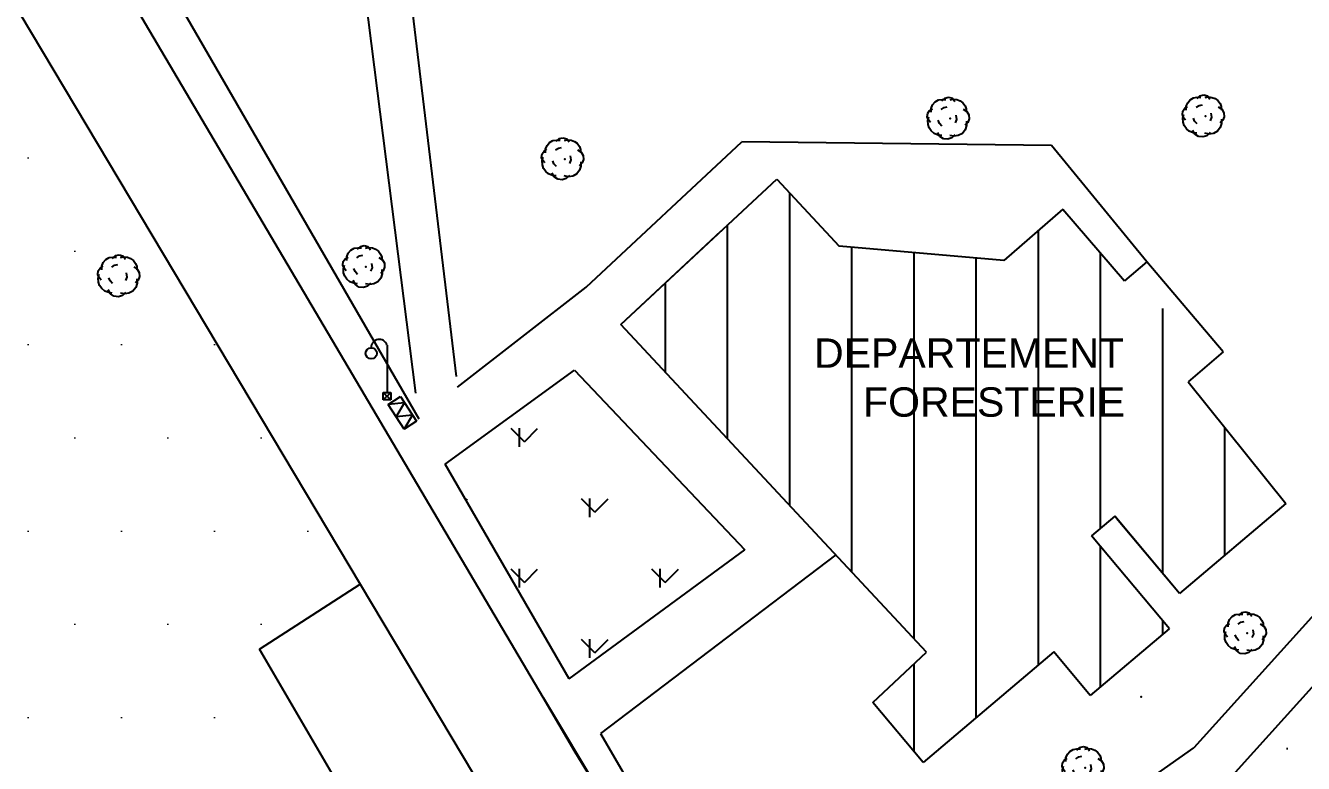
# Model space of a CAD drawing. Header units: metres. Extents: x 64 to 796628, y 142 to 671743.
# Drawn here: x 364343 to 364408.3, y 376306.6 to 376344.3 of the extents above; entities that cross this region are included whole.
import ezdxf

# ---------------------------------------------------------------- set-up
doc = ezdxf.new("R2010")
doc.units = ezdxf.units.M
doc.header["$LTSCALE"] = 2
doc.linetypes.add('ACAD_ISO02W100', pattern=[15, 12, -3])
doc.linetypes.add('AXES', pattern=[50.8, 31.75, -6.35, 6.35, -6.35])
for name, color, linetype in [('Arbres', 100, 'Continuous'), ('Batiments', 1, 'Continuous'), ('construction', 1, 'Continuous'), ('Lampadaire', 50, 'Continuous'), ('piste', 7, 'ACAD_ISO02W100'), ('poubelle', 7, 'Continuous'), ('TopoAlt', 32, 'Continuous'), ('TopoMat', 7, 'Continuous'), ('toponymie', 7, 'Continuous'), ('vegetation', 94, 'Continuous')]:
    doc.layers.add(name, color=color, linetype=linetype)
for name, color, linetype, lineweight in [('Espace Vert', 3, 'Continuous', 5), ('limite zone', 7, 'AXES', 25), ('ROUTE', 7, 'Continuous', 25)]:
    doc.layers.add(name, color=color, linetype=linetype, lineweight=lineweight)
pattern_1 = [(90, (0, 0), (-3.5921, 3.5921), [0.9525, -6.2317]), (45, (0, 0), (-3.59210245, 3.59210245), [0.9525, -4.1275]), (135, (0, 0), (-3.59210245, -3.59210245), [0.9525, -4.1275])]

# ---------------------------------------------------------------- blocks, each defined once
blk = doc.blocks.new('Arbre 1')
at = {"layer": 'Arbres'}
for p, q in [((-1.589, 1.275), (-1.518, 1.457)), ((-1.518, 1.457), (-1.39, 1.608)), ((-1.39, 1.608), (-1.214, 1.71)), ((-1.214, 1.71), (-1.031, 1.735)), ((-1.08, 1.226), (-0.934, 1.319)), ((-1.042, 1.668), (-0.895, 1.809)), ((-1.031, 1.735), (-0.839, 1.731)), ((-0.934, 1.319), (-0.77, 1.354)), ((-0.895, 1.809), (-0.701, 1.853)), ((-0.701, 1.853), (-0.51, 1.801)), ((-0.627, 1.716), (-0.463, 1.751)), ((-0.51, 1.801), (-0.379, 1.634)), ((-0.463, 1.751), (-0.281, 1.728)), ((-0.281, 1.728), (-0.118, 1.667)), ((-0.118, 1.667), (0.024, 1.568)), ((0.024, 1.568), (0.136, 1.411)), ((0.136, 1.411), (0.2, 1.256)), ((-1.791, 0.847), (-1.768, 1.029)), ((-1.727, 0.691), (-1.791, 0.847)), ((-1.768, 1.029), (-1.668, 1.171)), ((-1.766, 0.663), (-1.714, 0.855)), ((-1.751, 0.461), (-1.766, 0.663)), ((-1.624, 0.564), (-1.727, 0.691)), ((-1.668, 1.171), (-1.522, 1.264)), ((-1.593, 1.083), (-1.589, 1.275)), ((-1.163, 0.516), (-1.227, 0.671)), ((-0.302, 0.718), (-0.373, 0.537)), ((-0.336, 0.931), (-0.302, 0.718)), ((0.046, 1.24), (0.226, 1.121)), ((0.2, 1.256), (0.206, 1.083)), ((0.226, 1.121), (0.328, 0.946)), ((0.343, 0.743), (0.272, 0.562)), ((0.328, 0.946), (0.343, 0.743)), ((-1.697, 0.286), (-1.751, 0.461)), ((-1.585, 0.13), (-1.697, 0.286)), ((-1.434, 0.002), (-1.585, 0.13)), ((-1.233, -0.079), (-1.434, 0.002)), ((-1.148, -0.149), (-1.259, 0.056)), ((-1.041, 0.378), (-1.163, 0.516)), ((0, 0), (-0.204, -0.111)), ((0.148, 0.189), (0, 0)), ((0.272, 0.562), (0.124, 0.421)), ((0.211, 0.4), (0.148, 0.189)), ((0.206, 0.621), (0.211, 0.4)), ((-1.051, -0.103), (-1.233, -0.079)), ((-0.968, -0.268), (-1.148, -0.149)), ((-0.738, -0.292), (-0.968, -0.268)), ((-0.534, -0.229), (-0.738, -0.292)), ((-0.417, -0.145), (-0.637, -0.102)), ((-0.377, -0.069), (-0.534, -0.229)), ((-0.204, -0.111), (-0.417, -0.145))]:
    blk.add_line(p, q, dxfattribs=at)
blk = doc.blocks.new('A$C16865250')
blk.add_blockref('Arbre 1', (0, 0))
blk = doc.blocks.new('Lampadaire')
at = {"layer": 'Lampadaire'}
for p, q in [((1.24, 0.65), (1.24, -3.08)), ((0.95, -3.08), (1.53, -3.08)), ((0.95, -3.66), (0.95, -3.08)), ((0.95, -3.08), (1.53, -3.66)), ((1.53, -3.08), (0.95, -3.66)), ((1.53, -3.66), (0.95, -3.66)), ((1.19, -3.39), (1.24, -3.33)), ((1.19, -3.39), (1.24, -3.33)), ((1.53, -3.08), (1.53, -3.66))]:
    blk.add_line(p, q, dxfattribs=at)
blk.add_circle((0, 0), 0.441, dxfattribs=at)
blk.add_arc((0.63, 0.46), 0.634, 17.4463, 181.6816, dxfattribs=at)
blk = doc.blocks.new('A$C701D21B2')
at = {"layer": 'piste'}
for p, q in [((0, 0.75), (0.375, 0)), ((0, 0), (0, 0.75)), ((0, 0.75), (1.5, 0.75)), ((0.375, 0), (0.75, 0.75)), ((0.75, 0.75), (1.125, 0)), ((1.125, 0), (1.5, 0.75)), ((1.5, 0.75), (1.5, 0)), ((1.5, 0), (0, 0))]:
    blk.add_line(p, q, dxfattribs=at)
blk = doc.blocks.new('A$C79051592')
blk.add_point((0, 0))
blk = doc.blocks.new('ARBRE')
blk.add_point((364420.31, 376331.7))
at = {"layer": 'Arbres'}
for p, q in [((364419.336, 376332.211), (364419.407, 376332.392)), ((364419.407, 376332.392), (364419.535, 376332.543)), ((364419.535, 376332.543), (364419.711, 376332.645)), ((364419.711, 376332.645), (364419.894, 376332.67)), ((364419.845, 376332.161), (364419.991, 376332.254)), ((364419.883, 376332.603), (364420.03, 376332.744)), ((364419.894, 376332.67), (364420.086, 376332.666)), ((364419.991, 376332.254), (364420.155, 376332.289)), ((364420.03, 376332.744), (364420.224, 376332.788)), ((364420.224, 376332.788), (364420.415, 376332.736)), ((364420.298, 376332.652), (364420.462, 376332.687)), ((364420.415, 376332.736), (364420.546, 376332.57)), ((364420.462, 376332.687), (364420.644, 376332.664)), ((364420.644, 376332.664), (364420.807, 376332.602)), ((364420.807, 376332.602), (364420.949, 376332.503)), ((364420.949, 376332.503), (364421.061, 376332.347)), ((364421.061, 376332.347), (364421.125, 376332.191)), ((364419.134, 376331.782), (364419.157, 376331.964)), ((364419.198, 376331.627), (364419.134, 376331.782)), ((364419.157, 376331.964), (364419.256, 376332.106)), ((364419.159, 376331.599), (364419.211, 376331.79)), ((364419.174, 376331.396), (364419.159, 376331.599)), ((364419.301, 376331.499), (364419.198, 376331.627)), ((364419.256, 376332.106), (364419.403, 376332.199)), ((364419.331, 376332.018), (364419.336, 376332.211)), ((364419.762, 376331.451), (364419.698, 376331.606)), ((364420.623, 376331.654), (364420.551, 376331.473)), ((364420.589, 376331.866), (364420.623, 376331.654)), ((364420.971, 376332.176), (364421.151, 376332.056)), ((364421.125, 376332.191), (364421.131, 376332.018)), ((364421.151, 376332.056), (364421.253, 376331.881)), ((364421.268, 376331.678), (364421.197, 376331.497)), ((364421.253, 376331.881), (364421.268, 376331.678)), ((364419.228, 376331.222), (364419.174, 376331.396)), ((364419.34, 376331.065), (364419.228, 376331.222)), ((364419.491, 376330.937), (364419.34, 376331.065)), ((364419.691, 376330.856), (364419.491, 376330.937)), ((364419.777, 376330.787), (364419.666, 376330.991)), ((364419.884, 376331.314), (364419.762, 376331.451)), ((364421.073, 376331.125), (364420.925, 376330.935)), ((364421.197, 376331.497), (364421.049, 376331.356)), ((364421.135, 376331.335), (364421.073, 376331.125)), ((364421.131, 376331.556), (364421.135, 376331.335)), ((364419.874, 376330.833), (364419.691, 376330.856)), ((364419.957, 376330.667), (364419.777, 376330.787)), ((364420.187, 376330.643), (364419.957, 376330.667)), ((364420.391, 376330.706), (364420.187, 376330.643)), ((364420.508, 376330.79), (364420.288, 376330.833)), ((364420.548, 376330.866), (364420.391, 376330.706)), ((364420.72, 376330.824), (364420.508, 376330.79)), ((364420.925, 376330.935), (364420.72, 376330.824))]:
    blk.add_line(p, q, dxfattribs=at)
at = {"layer": 'TopoMat'}
blk.add_blockref('A$C79051592', (364420.31, 376331.7), dxfattribs=at)

msp = doc.modelspace()

# ---------------------------------------------------------------- hatches: boundary and pattern name
at = {"layer": 'Batiments'}
h = msp.add_hatch(dxfattribs=at)
h.set_pattern_fill('ANSI31', color=256, angle=45, style=0)
h.paths.add_polyline_path([(364324.151, 376320.219), (364320.809, 376316.099), (364324.213, 376313.338), (364327.555, 376317.458)])
edge = h.paths.add_edge_path()
edge.add_line((364315.455, 376253.053), (364299.502, 376233.544))
edge.add_line((364315.455, 376253.053), (364319.686, 376249.566))
edge.add_line((364319.686, 376249.566), (364320.81, 376250.929))
edge.add_line((364327.572, 376259.133), (364320.81, 376250.929))
edge.add_line((364328.677, 376260.474), (364327.572, 376259.133))
edge.add_line((364314.351, 376272.237), (364328.677, 376260.474))
edge.add_line((364321.408, 376280.883), (364314.351, 376272.237))
edge.add_line((364325.994, 376277.196), (364321.408, 376280.883))
edge.add_line((364341.323, 376278.881), (364333.088, 376285.696))
edge.add_line((364333.088, 376285.696), (364325.994, 376277.196))
edge.add_line((364366.593, 376272.56), (364348.391, 376287.436))
edge.add_line((364341.323, 376278.881), (364348.391, 376287.436))
edge.add_line((364359.578, 376263.954), (364366.593, 376272.56))
edge.add_line((364366.551, 376258.243), (364359.578, 376263.954))
edge.add_line((364359.492, 376249.541), (364366.551, 376258.243))
edge.add_line((364359.479, 376249.564), (364354.057, 376253.915))
edge.add_line((364354.057, 376253.915), (364351.837, 376251.305))
edge.add_line((364351.837, 376251.305), (364361.421, 376243.406))
edge.add_line((364361.054, 376242.955), (364361.421, 376243.406))
edge.add_line((364360.199, 376241.903), (364361.054, 376242.955))
edge.add_line((364358.139, 376239.368), (364360.199, 376241.903))
edge.add_line((364358.139, 376239.368), (364350.969, 376230.548))
edge.add_line((364334.424, 376243.996), (364350.969, 376230.548))
edge.add_line((364333.976, 376243.446), (364334.424, 376243.996))
edge.add_line((364332.886, 376242.104), (364333.976, 376243.446))
edge.add_line((364329.768, 376244.658), (364332.886, 376242.104))
edge.add_line((364328.063, 376242.608), (364329.768, 376244.658))
edge.add_line((364328.063, 376242.608), (364334.109, 376237.643))
edge.add_line((364334.109, 376237.643), (364335.004, 376236.844))
edge.add_line((364319.031, 376217.402), (364335.004, 376236.844))
edge.add_line((364299.502, 376233.544), (364319.031, 376217.402))
h.paths.add_polyline_path([(364329.848, 376267.713), (364357.765, 376267.713), (364357.765, 376259.797), (364329.848, 376259.797)], flags=24)
at = {"layer": 'construction'}
h = msp.add_hatch(dxfattribs=at)
h.set_pattern_fill('ANSI31', color=256, angle=45, style=0)
edge = h.paths.add_edge_path()
edge.add_line((364392.981, 376332.276), (364384.58, 376333.01))
edge.add_line((364396, 376334.9), (364392.981, 376332.276))
edge.add_line((364396, 376334.9), (364399.155, 376331.24))
edge.add_line((364404.19, 376327.61), (364400.28, 376332.21))
edge.add_line((364404.19, 376327.61), (364402.398, 376326.087))
edge.add_line((364402.398, 376326.087), (364407.38, 376319.87))
edge.add_line((364407.38, 376319.87), (364401.96, 376315.28))
edge.add_line((364401.96, 376315.28), (364398.655, 376319.218))
edge.add_line((364398.655, 376319.218), (364397.465, 376318.219))
edge.add_line((364401.45, 376313.47), (364397.465, 376318.219))
edge.add_line((364397.403, 376310.071), (364401.45, 376313.47))
edge.add_line((364397.4, 376310.07), (364395.536, 376312.292))
edge.add_line((364395.536, 376312.292), (364388.87, 376306.65))
edge.add_line((364388.87, 376306.65), (364386.299, 376309.714))
edge.add_line((364386.299, 376309.714), (364389.043, 376312.273))
edge.add_line((364389.043, 376312.273), (364373.431, 376329.015))
edge.add_line((364373.431, 376329.015), (364381.387, 376336.435))
edge.add_line((364381.387, 376336.435), (364384.58, 376333.01))
h.paths.add_polyline_path([(364382.67, 376328.929), (364399.55, 376328.929), (364399.55, 376321.96), (364382.67, 376321.96)], flags=24)
at = {"layer": 'Espace Vert'}
h = msp.add_hatch(dxfattribs=at)
h.set_pattern_fill('DOTS', color=256, scale=3, style=0)
edge = h.paths.add_edge_path()
edge.add_line((364333.088, 376285.696), (364325.994, 376277.196))
edge.add_line((364325.994, 376277.196), (364321.408, 376280.883))
edge.add_line((364321.408, 376280.883), (364314.351, 376272.237))
edge.add_line((364314.351, 376272.237), (364325.305, 376263.243))
edge.add_line((364325.305, 376263.243), (364324.193, 376261.875))
edge.add_line((364324.193, 376261.875), (364319.726, 376265.499))
edge.add_line((364319.726, 376265.499), (364319.987, 376265.821))
edge.add_line((364319.987, 376265.821), (364293.762, 376287.137))
edge.add_line((364293.762, 376287.137), (364293.478, 376286.788))
edge.add_line((364293.478, 376286.788), (364291.824, 376288.129))
edge.add_line((364291.824, 376288.129), (364289.423, 376290.077))
edge.add_line((364289.423, 376290.077), (364321.472, 376329.104))
edge.add_line((364321.472, 376329.104), (364304.18, 376343.289))
edge.add_line((364304.18, 376343.289), (364297.508, 376348.728))
edge.add_arc((364299.723, 376353.819), 5.552, 133.09921, 246.4898, ccw=False)
edge.add_line((364295.93, 376357.872), (364312.669, 376378.265))
edge.add_arc((364317.535, 376372.523), 7.526, 36.15054, 130.28368, ccw=False)
edge.add_line((364323.612, 376376.963), (364360.116, 376315.754))
edge.add_line((364360.116, 376315.754), (364354.974, 376312.44))
edge.add_line((364354.974, 376312.44), (364370.301, 376286.237))
edge.add_line((364370.301, 376286.237), (364375.635, 376289.771))
edge.add_line((364375.635, 376289.771), (364383.997, 376274.989))
edge.add_arc((364359.187, 376264.906), 26.781, -16.35363, 22.11699, ccw=False)
edge.add_arc((364370.836, 376258.654), 14.107, 241.67369, 354.75694, ccw=False)
edge.add_line((364364.142, 376246.236), (364359.492, 376249.541))
edge.add_line((364359.492, 376249.541), (364366.551, 376258.243))
edge.add_line((364366.551, 376258.243), (364359.578, 376263.954))
edge.add_line((364359.578, 376263.954), (364366.593, 376272.56))
edge.add_line((364366.593, 376272.56), (364348.391, 376287.436))
edge.add_line((364348.391, 376287.436), (364341.323, 376278.881))
edge.add_line((364341.323, 376278.881), (364333.088, 376285.696))
h.paths.add_polyline_path([(364327.555, 376317.458), (364324.151, 376320.219), (364320.809, 376316.099), (364324.213, 376313.338)], flags=16)
at = {"layer": 'vegetation'}
h = msp.add_hatch(dxfattribs=at)
h.set_pattern_fill('DOTS', color=256, scale=2, style=0)
edge = h.paths.add_edge_path()
edge.add_line((364433.31, 376317.98), (364446.344, 376327.987))
edge.add_line((364446.344, 376327.987), (364437.593, 376315.514))
edge.add_line((364437.593, 376315.514), (364431.539, 376306.38))
edge.add_line((364431.539, 376306.38), (364422.267, 376302.634))
edge.add_line((364421.33, 376304.952), (364414.819, 376302.384))
edge.add_line((364422.267, 376302.634), (364421.33, 376304.952))
edge.add_line((364414.819, 376302.384), (364415.714, 376300.115))
edge.add_line((364415.714, 376300.115), (364409.223, 376297.496))
edge.add_line((364409.223, 376297.496), (364411.808, 376291.055))
edge.add_line((364411.82, 376291.06), (364407.26, 376289.23))
edge.add_line((364407.26, 376289.23), (364408.52, 376285.79))
edge.add_line((364408.52, 376285.79), (364404.02, 376283.88))
edge.add_line((364404.02, 376283.88), (364401.27, 376290.72))
edge.add_line((364401.27, 376290.72), (364390.6, 376286.66))
edge.add_line((364390.6, 376286.66), (364386.86, 376292.74))
edge.add_line((364386.86, 376292.74), (364404.02, 376305.27))
edge.add_line((364425.518, 376327.327), (364404.02, 376305.27))
edge.add_line((364433.31, 376317.98), (364425.518, 376327.327))
h = msp.add_hatch(dxfattribs=at)
h.set_pattern_fill('GRASS', color=256, scale=0.2, style=0)
h.set_pattern_definition(pattern_1)
h.paths.add_polyline_path([(364371.069, 376326.682), (364379.755, 376317.501), (364370.785, 376310.911), (364364.45, 376321.873)])
h = msp.add_hatch(dxfattribs=at)
h.set_pattern_fill('GRASS', color=256, scale=0.2, style=0)
h.set_pattern_definition(pattern_1)
h.paths.add_polyline_path([(364371.069, 376326.682), (364379.755, 376317.501), (364370.785, 376310.911), (364364.45, 376321.873)])
h = msp.add_hatch(dxfattribs=at)
h.set_pattern_fill('GRASS', color=256, scale=0.2, style=0)
h.set_pattern_definition(pattern_1)
h.paths.add_polyline_path([(364371.069, 376326.682), (364379.755, 376317.501), (364370.785, 376310.911), (364364.45, 376321.873)])

# ---------------------------------------------------------------- linework, layer by layer
for p, q in [((364369.46, 376309.973), (364327.769, 376380.61)), ((364323.612, 376376.963), (364360.116, 376315.754)), ((364354.974, 376312.44), (364360.116, 376315.754)), ((364360.116, 376315.754), (364375.635, 376289.771)), ((364370.301, 376286.237), (364354.974, 376312.44)), ((364371.102, 376307.18), (364369.46, 376309.973)), ((364372.25, 376305.279), (364371.102, 376307.18))]:
    msp.add_line(p, q)
at = {"layer": 'construction'}
for p, q in [((364373.431, 376329.015), (364381.387, 376336.435)), ((364373.431, 376329.015), (364381.387, 376336.435)), ((364373.431, 376329.015), (364381.387, 376336.435)), ((364381.387, 376336.435), (364384.58, 376333.01)), ((364381.387, 376336.435), (364384.58, 376333.01)), ((364381.387, 376336.435), (364384.58, 376333.01)), ((364396, 376334.9), (364392.981, 376332.276)), ((364396, 376334.9), (364392.981, 376332.276)), ((364396, 376334.9), (364392.981, 376332.276)), ((364396, 376334.9), (364399.155, 376331.24)), ((364396, 376334.9), (364399.155, 376331.24)), ((364396, 376334.9), (364399.155, 376331.24)), ((364373.431, 376329.015), (364378.55, 376333.789)), ((364373.431, 376329.015), (364378.55, 376333.789)), ((364373.431, 376329.015), (364378.55, 376333.789)), ((364392.981, 376332.276), (364384.58, 376333.01)), ((364392.981, 376332.276), (364384.58, 376333.01)), ((364392.981, 376332.276), (364384.58, 376333.01)), ((364400.28, 376332.21), (364399.155, 376331.24)), ((364400.28, 376332.21), (364399.155, 376331.24)), ((364400.28, 376332.21), (364399.155, 376331.24)), ((364404.19, 376327.61), (364400.28, 376332.21)), ((364404.19, 376327.61), (364400.28, 376332.21)), ((364404.19, 376327.61), (364400.28, 376332.21)), ((364389.043, 376312.273), (364373.431, 376329.015)), ((364389.043, 376312.273), (364373.431, 376329.015)), ((364389.043, 376312.273), (364373.431, 376329.015)), ((364404.19, 376327.61), (364402.398, 376326.087)), ((364404.19, 376327.61), (364402.398, 376326.087)), ((364404.19, 376327.61), (364402.398, 376326.087)), ((364402.398, 376326.087), (364407.38, 376319.87)), ((364402.398, 376326.087), (364407.38, 376319.87)), ((364402.398, 376326.087), (364407.38, 376319.87)), ((364407.38, 376319.87), (364401.96, 376315.28)), ((364407.38, 376319.87), (364401.96, 376315.28)), ((364407.38, 376319.87), (364401.96, 376315.28)), ((364398.655, 376319.218), (364397.465, 376318.219)), ((364398.655, 376319.218), (364397.465, 376318.219)), ((364398.655, 376319.218), (364397.465, 376318.219)), ((364401.96, 376315.28), (364398.655, 376319.218)), ((364401.96, 376315.28), (364398.655, 376319.218)), ((364401.96, 376315.28), (364398.655, 376319.218)), ((364401.96, 376315.28), (364398.746, 376319.11)), ((364401.96, 376315.28), (364398.746, 376319.11)), ((364401.96, 376315.28), (364398.746, 376319.11)), ((364401.45, 376313.47), (364397.465, 376318.219)), ((364401.45, 376313.47), (364397.465, 376318.219)), ((364401.45, 376313.47), (364397.465, 376318.219)), ((364397.403, 376310.071), (364401.45, 376313.47)), ((364397.403, 376310.071), (364401.45, 376313.47)), ((364397.403, 376310.071), (364401.45, 376313.47)), ((364386.299, 376309.714), (364389.043, 376312.273)), ((364386.299, 376309.714), (364389.043, 376312.273)), ((364386.299, 376309.714), (364389.043, 376312.273)), ((364395.536, 376312.292), (364388.87, 376306.65)), ((364395.536, 376312.292), (364388.87, 376306.65)), ((364395.536, 376312.292), (364388.87, 376306.65)), ((364397.4, 376310.07), (364395.536, 376312.292)), ((364397.4, 376310.07), (364395.536, 376312.292)), ((364397.4, 376310.07), (364395.536, 376312.292)), ((364388.87, 376306.65), (364386.299, 376309.714)), ((364388.87, 376306.65), (364386.299, 376309.714)), ((364388.87, 376306.65), (364386.299, 376309.714))]:
    msp.add_line(p, q, dxfattribs=at)
at = {"layer": 'Defpoints'}
for p, q in [((364371.657, 376330.917), (364379.613, 376338.336)), ((364371.657, 376330.917), (364379.613, 376338.336)), ((364371.657, 376330.917), (364379.613, 376338.336)), ((364395.427, 376338.15), (364379.613, 376338.336)), ((364395.427, 376338.15), (364379.613, 376338.336)), ((364395.427, 376338.15), (364379.613, 376338.336)), ((364400.28, 376332.21), (364395.427, 376338.15)), ((364400.28, 376332.21), (364395.427, 376338.15)), ((364400.28, 376332.21), (364395.427, 376338.15)), ((364365.09, 376325.815), (364371.657, 376330.917)), ((364365.09, 376325.815), (364371.657, 376330.917)), ((364365.09, 376325.815), (364371.657, 376330.917)), ((364364.45, 376321.873), (364371.069, 376326.682)), ((364364.45, 376321.873), (364371.069, 376326.682)), ((364364.45, 376321.873), (364371.069, 376326.682)), ((364371.069, 376326.682), (364379.755, 376317.501)), ((364371.069, 376326.682), (364379.755, 376317.501)), ((364371.069, 376326.682), (364379.755, 376317.501)), ((364370.785, 376310.911), (364364.45, 376321.873)), ((364370.785, 376310.911), (364364.45, 376321.873)), ((364370.785, 376310.911), (364364.45, 376321.873)), ((364370.785, 376310.911), (364379.755, 376317.501)), ((364370.785, 376310.911), (364379.755, 376317.501)), ((364370.785, 376310.911), (364379.755, 376317.501)), ((364384.404, 376317.247), (364372.397, 376308.121)), ((364384.404, 376317.247), (364372.397, 376308.121)), ((364384.404, 376317.247), (364372.397, 376308.121)), ((364372.397, 376308.121), (364373.854, 376305.6)), ((364372.397, 376308.121), (364373.854, 376305.6)), ((364372.397, 376308.121), (364373.854, 376305.6))]:
    msp.add_line(p, q, dxfattribs=at)
at = {"layer": 'piste'}
for p, q in [((364362.157, 376350.185), (364365.09, 376325.815)), ((364362.157, 376350.185), (364365.09, 376325.815)), ((364362.157, 376350.185), (364365.09, 376325.815)), ((364359.931, 376349.316), (364363.111, 376324.19)), ((364359.931, 376349.316), (364363.111, 376324.19)), ((364359.931, 376349.316), (364363.111, 376324.19)), ((364410.43, 376315.98), (364402.69, 376307.4)), ((364410.43, 376315.98), (364402.69, 376307.4)), ((364410.43, 376315.98), (364402.69, 376307.4)), ((364412.43, 376314.61), (364404.02, 376305.27)), ((364412.43, 376314.61), (364404.02, 376305.27)), ((364412.43, 376314.61), (364404.02, 376305.27)), ((364385.35, 376295.2), (364402.69, 376307.4)), ((364385.35, 376295.2), (364402.69, 376307.4)), ((364385.35, 376295.2), (364402.69, 376307.4))]:
    msp.add_line(p, q, dxfattribs=at)
at = {"layer": 'ROUTE'}
for p, q in [((364328.227, 376384.557), (364363.111, 376324.19)), ((364328.227, 376384.557), (364363.111, 376324.19)), ((364328.227, 376384.557), (364363.111, 376324.19)), ((364369.46, 376309.97), (364413.66, 376236.37)), ((364369.46, 376309.97), (364413.66, 376236.37)), ((364369.46, 376309.97), (364413.66, 376236.37))]:
    msp.add_line(p, q, dxfattribs=at)
at = {"layer": 'vegetation'}
msp.add_point((364400, 376310), dxfattribs=at)
msp.add_point((364400, 376310), dxfattribs=at)
msp.add_point((364400, 376310), dxfattribs=at)
msp.add_point((364400, 376310), dxfattribs=at)
msp.add_point((364400, 376310), dxfattribs=at)
msp.add_point((364400, 376310), dxfattribs=at)

# ---------------------------------------------------------------- block references
at = {"layer": 'Arbres'}
msp.add_blockref('A$C16865250', (364348.512, 376330.719), dxfattribs=at)
at = {"layer": 'limite zone', "xscale": 0.6507064483012073, "yscale": 0.6500792584265582, "zscale": 0.6507064483012073}
msp.add_blockref('Lampadaire', (364360.682, 376327.538), dxfattribs=at)
msp.add_blockref('Lampadaire', (364360.682, 376327.538), dxfattribs=at)
msp.add_blockref('Lampadaire', (364360.682, 376327.538), dxfattribs=at)
at = {"layer": 'poubelle', "rotation": 122.8394148194543}
msp.add_blockref('A$C701D21B2', (364362.99, 376324.072), dxfattribs=at)
msp.add_blockref('A$C701D21B2', (364362.99, 376324.072), dxfattribs=at)
msp.add_blockref('A$C701D21B2', (364362.99, 376324.072), dxfattribs=at)
at = {"layer": 'TopoAlt'}
msp.add_blockref('ARBRE', (-17.033, 7.945, 46), dxfattribs=at)
msp.add_blockref('ARBRE', (-17.033, 7.945, 46), dxfattribs=at)
msp.add_blockref('ARBRE', (-17.033, 7.945, 46), dxfattribs=at)
at = {"layer": 'TopoMat'}
for p in [(-30.058, 7.832, 46), (-30.058, 7.832, 46), (-30.058, 7.832, 46), (-49.749, 5.762, 46), (-49.749, 5.762, 46), (-49.749, 5.762, 46), (-59.901, 0.259, 46), (-59.901, 0.259, 46), (-59.901, 0.259, 46), (-14.895, -18.447), (-14.895, -18.447), (-14.895, -18.447), (-23.178, -25.327), (-23.178, -25.327), (-23.178, -25.327)]:
    msp.add_blockref('ARBRE', p, dxfattribs=at)

# ---------------------------------------------------------------- texts
at = {"layer": 'toponymie', "insert": (364383.295, 376328.304), "char_height": 2.5, "width": 16.85556, "attachment_point": 1}
msp.add_mtext('\\pi-2.5,l2.5;{\\fArial|b0|i0|c0|p34;\\H0.6x;DEPARTEMENT  FORESTERIE}', dxfattribs=at)
msp.add_mtext('\\pi-2.5,l2.5;{\\fArial|b0|i0|c0|p34;\\H0.6x;DEPARTEMENT  FORESTERIE}', dxfattribs=at)
msp.add_mtext('\\pi-2.5,l2.5;{\\fArial|b0|i0|c0|p34;\\H0.6x;DEPARTEMENT  FORESTERIE}', dxfattribs=at)

doc.saveas('drawing.dxf')
